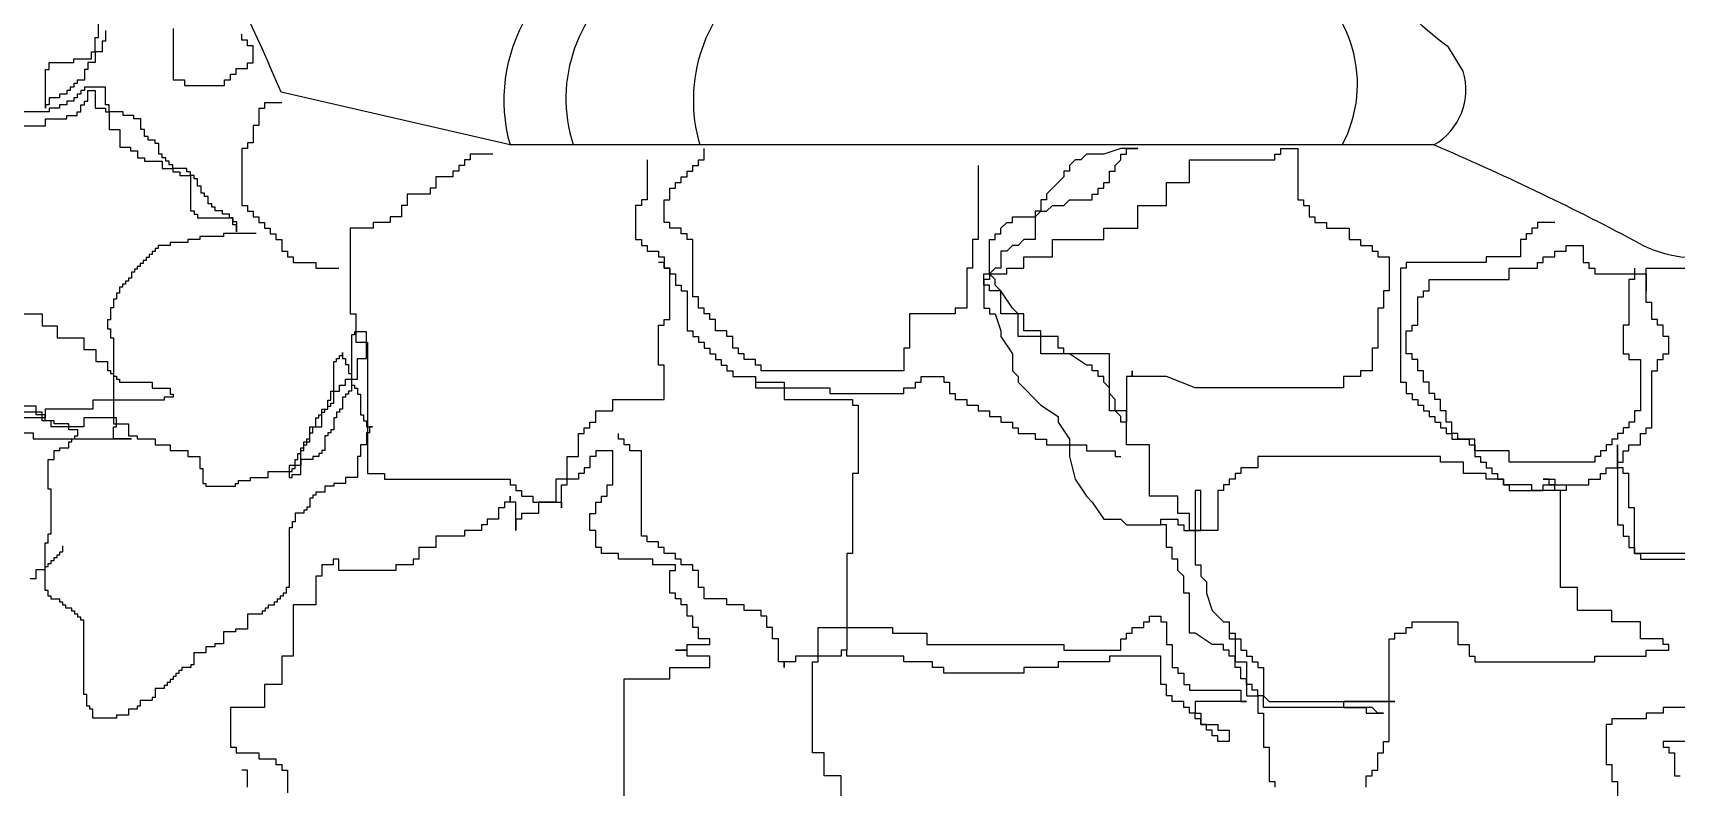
# Model space of a CAD drawing. Extents: x 493 to 4504, y 3788 to 7712.
# Drawn here: x 3644.2 to 3758.8, y 6305.2 to 6357.9 of the extents above; entities that cross this region are included whole.
import ezdxf

# ---------------------------------------------------------------- set-up
doc = ezdxf.new("R2010")
doc.units = 0
doc.header["$MEASUREMENT"] = 0
for name, color, linetype in [('3', 3, 'CONTINUOUS'), ('4', 4, 'CONTINUOUS'), ('7', 7, 'CONTINUOUS')]:
    doc.layers.add(name, color=color, linetype=linetype)

# ---------------------------------------------------------------- blocks, each defined once
blk = doc.blocks.new('FH12E021')
at = {"layer": '3'}
for points in [[(39.441, 118.399), (44.787, 118.399), (44.787, 118.81), (46.021, 118.81), (46.021, 119.016), (46.638, 119.016), (46.638, 119.221), (46.843, 119.221), (46.843, 119.632), (47.049, 119.632), (47.049, 119.838), (47.255, 119.838), (47.255, 120.454), (47.666, 120.454), (47.666, 119.427), (48.283, 119.427), (48.283, 119.221), (48.488, 119.221), (48.488, 118.194), (49.105, 118.194), (49.105, 117.166), (49.722, 117.166), (49.722, 116.961), (50.133, 116.961), (50.133, 116.55), (50.544, 116.55), (50.544, 116.344), (51.573, 116.344), (51.573, 115.933), (52.189, 115.933), (52.189, 115.728), (52.601, 115.728), (52.601, 115.522), (53.217, 115.522), (53.217, 113.467), (53.423, 113.467), (53.423, 113.262), (53.629, 113.262), (53.629, 113.056), (55.685, 113.056), (55.685, 112.851), (55.89, 112.851), (55.89, 112.234), (55.89, 112.645), (55.685, 112.645), (55.685, 113.056), (55.479, 113.056), (55.479, 113.262), (55.068, 113.262), (55.068, 113.467), (54.657, 113.467), (54.657, 113.673), (54.451, 113.673), (54.451, 113.878), (54.246, 113.878), (54.246, 114.289), (54.04, 114.289), (54.04, 114.495), (53.834, 114.495), (53.834, 114.906), (53.629, 114.906), (53.629, 115.317), (53.423, 115.317), (53.423, 115.522), (53.217, 115.522), (53.217, 115.728), (53.012, 115.728), (53.012, 115.933), (52.189, 115.933), (52.189, 116.139), (51.984, 116.139), (51.984, 116.344), (51.778, 116.344), (51.778, 116.55), (51.573, 116.55), (51.573, 116.755), (51.367, 116.755), (51.367, 117.372), (51.161, 117.372), (51.161, 117.577), (50.75, 117.577), (50.75, 117.783), (50.544, 117.783), (50.544, 118.194), (50.339, 118.194), (50.339, 118.81), (49.928, 118.81), (49.928, 119.016), (49.311, 119.016), (49.311, 119.221), (48.488, 119.221), (48.488, 119.632), (48.283, 119.632), (48.283, 120.659), (47.049, 120.659), (47.049, 120.454), (46.843, 120.454), (46.843, 120.249), (46.638, 120.249), (46.638, 120.043), (46.432, 120.043), (46.432, 119.838), (46.021, 119.838), (46.021, 119.632), (45.61, 119.632), (45.61, 119.427), (44.993, 119.427), (44.993, 119.221), (42.114, 119.221)], [(48.283, 123.947), (48.283, 123.331), (48.077, 123.331), (48.077, 122.714), (47.666, 122.714), (47.666, 122.098), (47.255, 122.098), (47.255, 121.687), (47.049, 121.687), (47.049, 121.07), (46.638, 121.07), (46.638, 120.865), (46.432, 120.865), (46.432, 120.659), (46.227, 120.659), (46.227, 120.454), (46.021, 120.454), (46.021, 120.249), (45.61, 120.249), (45.61, 120.043), (44.993, 120.043), (44.993, 119.632), (44.787, 119.632), (44.787, 119.427), (44.787, 121.687), (44.993, 121.687), (44.993, 122.098), (46.432, 122.098), (46.432, 122.303), (47.46, 122.303), (47.46, 122.714), (47.666, 122.714), (47.666, 123.536), (47.871, 123.536), (47.871, 127.646)], [(52.214, 124.059), (52.214, 121.075), (52.878, 121.075), (52.878, 120.743), (55.201, 120.743), (55.201, 121.075), (55.533, 121.075), (55.533, 121.406), (55.864, 121.406), (55.864, 121.738), (56.528, 121.738), (56.528, 122.07), (56.86, 122.07), (56.86, 123.064), (56.528, 123.064), (56.528, 123.396), (56.196, 123.396), (56.196, 123.728)], [(58.519, 119.748), (57.524, 119.748), (57.524, 119.417), (57.192, 119.417), (57.192, 118.422), (56.86, 118.422), (56.86, 117.427), (56.528, 117.427), (56.528, 117.095), (56.196, 117.095), (56.196, 113.779), (56.528, 113.779), (56.528, 113.447), (56.86, 113.447), (56.86, 113.116), (57.192, 113.116), (57.192, 112.784), (57.524, 112.784), (57.524, 112.452), (57.855, 112.452), (57.855, 112.121), (58.187, 112.121), (58.187, 111.789), (58.519, 111.789), (58.519, 111.126), (58.851, 111.126), (58.851, 110.794), (59.183, 110.794), (59.183, 110.463), (60.51, 110.463), (60.51, 110.131), (61.837, 110.131)], [(70.797, 116.764), (69.47, 116.764), (69.47, 116.432), (69.138, 116.432), (69.138, 116.1), (68.806, 116.1), (68.806, 115.769), (68.474, 115.769), (68.474, 115.437), (67.479, 115.437), (67.479, 114.774), (67.147, 114.774), (67.147, 114.442), (65.819, 114.442), (65.819, 113.779), (65.488, 113.779), (65.488, 113.116), (64.824, 113.116), (64.824, 112.784), (63.828, 112.784), (63.828, 112.452), (62.501, 112.452), (62.501, 107.478), (62.833, 107.478), (62.833, 105.82), (63.497, 105.82), (63.497, 98.192), (64.492, 98.192), (64.492, 97.861), (71.792, 97.861), (71.792, 97.529), (72.124, 97.529), (72.124, 97.197), (72.456, 97.197), (72.456, 96.866), (73.12, 96.866), (73.12, 96.534), (74.779, 96.534), (74.779, 96.202), (74.779, 97.529), (75.111, 97.529), (75.111, 99.187), (75.774, 99.187), (75.774, 100.514), (76.106, 100.514), (76.106, 100.845), (76.438, 100.845), (76.438, 101.177), (76.77, 101.177), (76.77, 101.84), (77.765, 101.84), (77.765, 102.503), (80.752, 102.503), (80.752, 104.493), (80.42, 104.493), (80.42, 106.815), (80.752, 106.815), (80.752, 107.146), (81.084, 107.146), (81.084, 110.131), (80.752, 110.131), (80.752, 110.463), (80.42, 110.463)], [(99.003, 116.1), (99.003, 111.789), (98.671, 111.789), (98.671, 110.131), (98.339, 110.131), (98.339, 107.81), (97.675, 107.81), (97.675, 107.478), (95.021, 107.478), (95.021, 105.488), (94.689, 105.488), (94.689, 104.162), (86.393, 104.162), (86.393, 104.493), (86.061, 104.493), (86.061, 104.825), (85.398, 104.825), (85.398, 105.156), (85.066, 105.156), (85.066, 105.488), (84.734, 105.488), (84.734, 106.151), (84.402, 106.151), (84.402, 106.483), (83.738, 106.483), (83.738, 107.146), (83.407, 107.146), (83.407, 107.478), (83.075, 107.478), (83.075, 107.81), (82.743, 107.81), (82.743, 108.473), (82.411, 108.473), (82.411, 111.789), (82.079, 111.789), (82.079, 112.121), (81.747, 112.121), (81.747, 112.452), (81.084, 112.452), (81.084, 112.784), (80.752, 112.784), (80.752, 114.11), (81.084, 114.11), (81.084, 114.774), (81.416, 114.774), (81.416, 115.105), (81.747, 115.105), (81.747, 115.437), (82.079, 115.437), (82.079, 115.769), (82.411, 115.769), (82.411, 116.1), (82.743, 116.1), (82.743, 116.432), (83.075, 116.432), (83.075, 117.095)], [(132.518, 112.784), (131.522, 112.784), (131.522, 112.452), (131.19, 112.452), (131.19, 112.121), (130.859, 112.121), (130.859, 111.789), (130.527, 111.789), (130.527, 110.794), (128.536, 110.794), (128.536, 110.463), (123.89, 110.463), (123.89, 110.131), (123.558, 110.131), (123.558, 103.498), (123.89, 103.498), (123.89, 102.835), (124.222, 102.835), (124.222, 102.503), (124.554, 102.503), (124.554, 102.172), (124.886, 102.172), (124.886, 101.84), (125.217, 101.84), (125.217, 101.509), (125.549, 101.509), (125.549, 101.177), (125.881, 101.177), (125.881, 100.845), (126.213, 100.845), (126.213, 100.514), (126.545, 100.514), (126.545, 100.182), (127.54, 100.182), (127.54, 99.85), (127.872, 99.85), (127.872, 99.187), (128.204, 99.187), (128.204, 98.855), (128.536, 98.855), (128.536, 98.524), (128.868, 98.524), (128.868, 98.192), (129.199, 98.192), (129.199, 97.861), (129.531, 97.861), (129.531, 97.529), (129.863, 97.529), (129.863, 97.197), (131.854, 97.197), (131.854, 97.529), (134.509, 97.529), (134.509, 97.861), (135.172, 97.861), (135.172, 98.192), (135.504, 98.192), (135.504, 98.524), (136.168, 98.524), (136.168, 98.855), (136.5, 98.855), (136.5, 99.519), (136.832, 99.519), (136.832, 99.85), (137.495, 99.85), (137.495, 100.514), (137.827, 100.514), (137.827, 100.845), (138.159, 100.845), (138.159, 104.162), (138.491, 104.162), (138.491, 104.825), (138.823, 104.825), (138.823, 105.156), (139.154, 105.156), (139.154, 106.151), (138.823, 106.151), (138.823, 106.815), (138.491, 106.815), (138.491, 107.146), (138.159, 107.146), (138.159, 108.141), (137.827, 108.141), (137.827, 110.131), (140.15, 110.131)], [(142.141, 93.549), (137.163, 93.549), (137.163, 96.202), (136.832, 96.202), (136.832, 98.192), (136.5, 98.192), (136.5, 98.524), (136.168, 98.524), (136.168, 99.85), (136.168, 95.208), (136.5, 95.208), (136.5, 94.544), (136.832, 94.544), (136.832, 93.881), (137.163, 93.881), (137.163, 93.549), (137.495, 93.549), (137.495, 93.218), (143.468, 93.218)], [(140.482, 82.606), (138.823, 82.606), (138.823, 82.274), (139.154, 82.274), (139.154, 81.942), (139.486, 81.942), (139.486, 80.616), (139.818, 80.616)], [(140.15, 84.595), (138.823, 84.595), (138.823, 84.264), (137.827, 84.264), (137.827, 83.932), (135.836, 83.932), (135.836, 83.601), (135.504, 83.601), (135.504, 81.279), (135.836, 81.279), (135.836, 80.284), (136.168, 80.284), (136.168, 77.3)], [(121.567, 79.953), (121.567, 80.616), (121.899, 80.616), (121.899, 80.947), (122.231, 80.947), (122.231, 81.942), (122.563, 81.942), (122.563, 82.606), (122.895, 82.606), (122.895, 88.575), (123.226, 88.575), (123.226, 88.907), (123.89, 88.907), (123.89, 89.238), (124.222, 89.238), (124.222, 89.57), (126.877, 89.57), (126.877, 88.243), (127.54, 88.243), (127.54, 87.58), (127.872, 87.58), (127.872, 87.248), (134.841, 87.248), (134.841, 87.58), (137.827, 87.58), (137.827, 87.912), (139.154, 87.912), (139.154, 88.243), (138.823, 88.243), (138.823, 88.575), (137.495, 88.575), (137.495, 89.57), (135.836, 89.57), (135.836, 90.233), (133.845, 90.233), (133.845, 91.56), (132.85, 91.56), (132.85, 97.197), (132.518, 97.197), (132.518, 97.529), (132.186, 97.529), (132.186, 97.861), (131.854, 97.861), (132.518, 97.861), (132.518, 97.529), (133.181, 97.529), (133.181, 97.197), (131.19, 97.197), (131.19, 97.529), (129.531, 97.529), (129.531, 97.861), (128.536, 97.861), (128.536, 98.192), (127.208, 98.192), (127.208, 98.855), (125.881, 98.855), (125.881, 99.187), (115.263, 99.187), (115.263, 98.524), (114.267, 98.524), (114.267, 98.192), (113.935, 98.192), (113.935, 97.861), (113.603, 97.861), (113.603, 97.529), (113.272, 97.529), (113.272, 97.197), (112.94, 97.197), (112.94, 94.876), (111.281, 94.876), (111.281, 95.871), (110.617, 95.871), (110.617, 96.866), (108.958, 96.866), (108.958, 99.85), (107.63, 99.85), (107.63, 101.84), (106.635, 101.84), (106.635, 105.156), (102.653, 105.156), (102.653, 106.483), (101.657, 106.483), (101.657, 107.478), (100.33, 107.478), (100.33, 108.804), (99.666, 108.804), (99.666, 109.136), (99.335, 109.136), (99.335, 109.799), (100.662, 109.799), (100.662, 110.131), (101.657, 110.131), (101.657, 110.794), (103.317, 110.794), (103.317, 111.789), (106.303, 111.789), (106.303, 112.452), (108.294, 112.452), (108.294, 113.779), (109.953, 113.779), (109.953, 115.105), (111.281, 115.105), (111.281, 116.432), (116.258, 116.432), (116.258, 116.764), (116.59, 116.764), (116.59, 117.095), (117.585, 117.095), (117.585, 114.11), (117.917, 114.11), (117.917, 113.779), (118.249, 113.779), (118.249, 113.116), (118.581, 113.116), (118.581, 112.784), (119.244, 112.784), (119.244, 112.452), (120.572, 112.452), (120.572, 111.789), (121.235, 111.789), (121.235, 111.457), (121.899, 111.457), (121.899, 111.126), (122.231, 111.126), (122.231, 110.794), (122.895, 110.794), (122.895, 108.804), (122.563, 108.804), (122.563, 107.81), (122.231, 107.81), (122.231, 105.488), (121.899, 105.488), (121.899, 104.162), (121.235, 104.162), (121.235, 103.83), (120.24, 103.83), (120.24, 103.167), (111.612, 103.167), (109.953, 103.83), (107.962, 103.83), (107.962, 104.162), (107.962, 103.83), (107.63, 103.83), (107.63, 101.177), (107.299, 101.177), (107.299, 101.509), (106.967, 101.84), (106.967, 102.503), (106.635, 102.835), (106.635, 103.167), (106.303, 103.498), (106.303, 103.83), (105.971, 103.83), (105.971, 104.162), (105.639, 104.162), (105.639, 104.493), (105.308, 104.493), (104.312, 105.156), (103.98, 105.156), (103.98, 105.488), (103.648, 105.488), (103.648, 106.151), (101.326, 106.151), (101.326, 107.478), (100.994, 107.81), (100.33, 108.804), (99.998, 109.136), (99.998, 109.468), (99.666, 109.799), (99.666, 111.789), (99.998, 111.789), (99.998, 112.121), (100.33, 112.121), (100.33, 112.452), (100.662, 112.784), (100.994, 112.784), (100.994, 113.116), (102.321, 113.116), (102.653, 113.447), (102.985, 113.447), (103.317, 113.779), (103.98, 113.779), (104.312, 114.11), (105.639, 114.11), (105.639, 114.442), (105.971, 114.442), (105.971, 114.774), (106.303, 114.774), (106.303, 115.105), (106.635, 115.105), (106.635, 115.769), (106.967, 115.769), (106.967, 116.1), (107.299, 116.432), (107.299, 116.764), (107.63, 116.764), (107.63, 117.095), (108.294, 117.095), (107.299, 117.095), (106.303, 116.764), (105.308, 116.764), (104.976, 116.432), (104.644, 116.432), (104.312, 116.1), (104.312, 115.769), (103.98, 115.769), (103.98, 115.437), (103.648, 115.105), (102.985, 114.442), (102.985, 114.11), (102.653, 114.11), (102.653, 113.447), (102.321, 113.447), (102.321, 111.789), (101.657, 111.789), (101.326, 111.457), (100.994, 111.457), (100.662, 111.126), (100.33, 111.126), (100.33, 110.131), (99.998, 110.131), (99.666, 109.799), (99.666, 109.468), (99.335, 109.468), (99.335, 107.81), (99.666, 107.81), (99.666, 107.478), (99.998, 107.478), (100.33, 106.483), (100.33, 106.151), (100.994, 105.156), (100.994, 104.162), (101.326, 103.83), (101.326, 103.498), (102.653, 102.172), (103.648, 101.509), (103.648, 101.177), (104.312, 100.182), (104.312, 99.187), (104.644, 97.861), (105.308, 96.866), (105.639, 96.534), (106.303, 95.539), (107.299, 95.539), (107.63, 95.208), (109.621, 95.208), (109.621, 95.539), (110.617, 95.539), (110.617, 95.208), (110.949, 95.208), (110.949, 94.876), (111.944, 94.876), (111.944, 97.197), (111.612, 97.197), (111.612, 94.544)], [(79.756, 116.432), (79.756, 114.11), (79.425, 114.11), (79.425, 113.779), (79.093, 113.779), (79.093, 111.789), (79.425, 111.789), (79.425, 111.457), (79.756, 111.457), (79.756, 111.126), (80.42, 111.126), (80.42, 110.794), (80.752, 110.794), (80.752, 110.131), (81.084, 110.131), (81.084, 109.799), (81.416, 109.799), (81.416, 109.136), (81.747, 109.136), (81.747, 108.804), (82.079, 108.804), (82.079, 106.483), (82.411, 106.483), (82.411, 106.151), (82.743, 106.151), (82.743, 105.82), (83.075, 105.82), (83.075, 105.488), (83.407, 105.488), (83.407, 105.156), (83.738, 105.156), (83.738, 104.825), (84.07, 104.825), (84.07, 104.493), (84.402, 104.493), (84.402, 104.162), (84.734, 104.162), (84.734, 103.83), (86.061, 103.83), (86.061, 103.498), (87.72, 103.498), (87.72, 103.167), (90.375, 103.167), (90.375, 102.835), (94.689, 102.835), (94.689, 103.167), (95.353, 103.167), (95.353, 103.498), (95.684, 103.498), (95.684, 103.83), (97.012, 103.83), (97.012, 103.498), (97.344, 103.498), (97.344, 102.835), (97.675, 102.835), (97.675, 102.503), (98.339, 102.503), (98.339, 102.172), (99.003, 102.172), (99.003, 101.84), (99.666, 101.84), (99.666, 101.509), (100.33, 101.509), (100.33, 101.177), (100.994, 101.177), (100.994, 100.845), (101.326, 100.845), (101.326, 100.514), (102.321, 100.514), (102.321, 100.182), (102.985, 100.182), (102.985, 99.85), (105.308, 99.85), (105.308, 99.519), (106.967, 99.519), (106.967, 99.187), (107.299, 99.187)], [(57.044, 112.139), (55.141, 112.139), (55.141, 111.966), (53.758, 111.966), (53.758, 111.793), (53.066, 111.793), (53.066, 111.62), (52.028, 111.62), (52.028, 111.447), (51.337, 111.447), (51.337, 111.274), (51.164, 111.274), (51.164, 111.102), (50.991, 111.102), (50.991, 110.929), (50.818, 110.929), (50.818, 110.756), (50.645, 110.756), (50.645, 110.583), (50.472, 110.583), (50.472, 110.41), (50.299, 110.41), (50.299, 110.237), (50.126, 110.237), (50.126, 110.064), (49.953, 110.064), (49.953, 109.892), (49.78, 109.892), (49.78, 109.546), (49.607, 109.546), (49.607, 109.373), (49.434, 109.373), (49.434, 109.2), (49.261, 109.2), (49.261, 109.027), (49.088, 109.027), (49.088, 108.682), (48.915, 108.682), (48.915, 108.336), (48.742, 108.336), (48.742, 107.818), (48.57, 107.818), (48.57, 107.126), (48.397, 107.126), (48.397, 106.608), (48.57, 106.608), (48.57, 106.089), (48.742, 106.089), (48.742, 101.077), (49.607, 101.077), (49.607, 100.386), (50.126, 100.386), (50.126, 100.213), (51.164, 100.213), (51.164, 99.867), (52.028, 99.867), (52.028, 99.521), (53.066, 99.521), (53.066, 99.176), (53.758, 99.176), (53.758, 98.484), (53.931, 98.484), (53.931, 97.62), (54.104, 97.62), (54.104, 97.447), (55.833, 97.447), (55.833, 97.62), (56.006, 97.62), (56.006, 97.793), (56.698, 97.793), (56.698, 97.966), (57.735, 97.966), (57.735, 98.312), (59.119, 98.312), (59.119, 98.484), (59.292, 98.484), (59.292, 99.003), (59.465, 99.003), (59.465, 99.349), (59.638, 99.349), (59.638, 99.694), (59.811, 99.694), (59.811, 99.867), (59.984, 99.867), (59.984, 100.213), (60.157, 100.213), (60.157, 100.558), (60.33, 100.558), (60.33, 100.904), (60.503, 100.904), (60.503, 101.423), (60.675, 101.423), (60.675, 101.596), (60.848, 101.596), (60.848, 101.768), (61.021, 101.768), (61.021, 101.941), (61.194, 101.941), (61.194, 102.114), (61.367, 102.114), (61.367, 102.287), (61.54, 102.287), (61.54, 104.707), (61.713, 104.707), (61.713, 104.879), (61.886, 104.879), (61.886, 105.052), (62.059, 105.052), (62.059, 105.225), (62.059, 104.879), (62.232, 104.879), (62.232, 104.534), (62.405, 104.534), (62.405, 104.015), (62.578, 104.015), (62.578, 102.978), (62.405, 102.978), (62.405, 102.805), (62.232, 102.805), (62.232, 102.633), (62.059, 102.633), (62.059, 101.941), (61.886, 101.941), (61.886, 101.768), (61.713, 101.768), (61.713, 101.423), (61.54, 101.423), (61.54, 100.731), (61.367, 100.731), (61.367, 100.558), (61.194, 100.558), (61.194, 100.386), (61.021, 100.386), (61.021, 99.521), (60.848, 99.521), (60.848, 99.349), (60.675, 99.349), (60.675, 99.176), (60.33, 99.176), (60.33, 99.003), (59.638, 99.003), (59.638, 98.657), (58.946, 98.657), (58.946, 97.966), (59.119, 97.966), (59.119, 98.139), (59.638, 98.139), (59.638, 99.521), (59.811, 99.521), (59.811, 100.04), (60.157, 100.04), (60.157, 100.904), (60.848, 100.904), (60.848, 101.941), (61.194, 101.941), (61.194, 102.46), (61.367, 102.46), (61.367, 102.978), (61.886, 102.978), (61.886, 103.324), (62.232, 103.324), (62.232, 103.67), (62.924, 103.67), (62.924, 104.879), (63.443, 104.879), (63.443, 106.435), (62.751, 106.435), (62.751, 106.262), (62.578, 106.262), (62.578, 103.324), (62.751, 103.324), (62.751, 103.151), (62.924, 103.151), (62.924, 102.805), (63.097, 102.805), (63.097, 101.596), (63.27, 101.596), (63.27, 101.25), (63.443, 101.25), (63.443, 100.904), (63.788, 100.904), (63.615, 100.904), (63.615, 100.558), (63.443, 100.558), (63.443, 99.867), (63.097, 99.867), (63.097, 99.176), (62.924, 99.176), (62.924, 97.966), (62.232, 97.966), (62.232, 97.62), (61.54, 97.62), (61.54, 97.447), (61.021, 97.447), (61.021, 97.102), (60.503, 97.102), (60.503, 96.929), (60.33, 96.929), (60.33, 96.756), (60.157, 96.756), (60.157, 96.238), (59.984, 96.238), (59.984, 96.065), (59.811, 96.065), (59.811, 95.892), (59.292, 95.892), (59.292, 95.373), (59.119, 95.373), (59.119, 95.028), (58.946, 95.028), (58.946, 91.571), (58.773, 91.571), (58.773, 91.225), (58.6, 91.225), (58.6, 91.052), (58.427, 91.052), (58.427, 90.88), (58.254, 90.88), (58.254, 90.707), (58.081, 90.707), (58.081, 90.534), (57.735, 90.534), (57.735, 90.361), (57.563, 90.361), (57.563, 90.188), (57.39, 90.188), (57.39, 90.015), (56.525, 90.015), (56.525, 89.151), (55.833, 89.151), (55.833, 88.978), (55.141, 88.978), (55.141, 88.287), (54.623, 88.287), (54.623, 88.114), (54.104, 88.114), (54.104, 87.769), (53.412, 87.769), (53.412, 87.077), (53.239, 87.077), (53.239, 86.904), (52.72, 86.904), (52.72, 86.732), (52.547, 86.732), (52.547, 86.559), (52.374, 86.559), (52.374, 86.386), (52.201, 86.386), (52.201, 86.213), (52.028, 86.213), (52.028, 86.04), (51.855, 86.04), (51.855, 85.867), (51.682, 85.867), (51.682, 85.695), (51.164, 85.695), (51.164, 85.176), (50.991, 85.176), (50.991, 85.003), (50.299, 85.003), (50.299, 84.658), (50.126, 84.658), (50.126, 84.485), (49.607, 84.485), (49.607, 84.139), (48.915, 84.139), (48.915, 83.966), (47.532, 83.966), (47.532, 84.485), (47.359, 84.485), (47.359, 84.658), (47.186, 84.658), (47.186, 85.349), (47.013, 85.349), (47.013, 89.67), (46.84, 89.67), (46.84, 89.843), (46.667, 89.843), (46.667, 90.015), (46.494, 90.015), (46.494, 90.188), (46.321, 90.188), (46.321, 90.361), (45.975, 90.361), (45.975, 90.534), (45.802, 90.534), (45.802, 90.707), (45.63, 90.707), (45.63, 90.88), (45.111, 90.88), (45.111, 91.052), (44.938, 91.052), (44.938, 91.398), (44.765, 91.398), (44.765, 94.164), (44.938, 94.164), (44.938, 94.682), (45.111, 94.682), (45.111, 97.275), (44.938, 97.275), (44.938, 99.003), (45.284, 99.003), (45.284, 99.521), (45.63, 99.521), (45.63, 99.694), (46.148, 99.694), (46.148, 100.04), (46.321, 100.04), (46.321, 100.213), (46.494, 100.213), (46.494, 100.386), (46.667, 100.386), (46.667, 100.731), (46.148, 100.731), (46.148, 100.904), (45.111, 100.904), (45.111, 101.25), (44.592, 101.25), (44.592, 101.768), (43.554, 101.768)], [(41.998, 107.472), (44.592, 107.472), (44.592, 106.781), (45.457, 106.781), (45.457, 106.089), (47.013, 106.089), (47.013, 105.398), (47.705, 105.398), (47.705, 104.707), (48.397, 104.707), (48.397, 104.188), (48.57, 104.188), (48.57, 104.015), (48.742, 104.015), (48.742, 103.842), (48.915, 103.842), (48.915, 103.67), (49.088, 103.67), (49.088, 103.497), (50.991, 103.497), (50.991, 103.151), (52.028, 103.151), (52.028, 102.805), (52.201, 102.805), (52.201, 102.633), (51.682, 102.633), (51.682, 102.46), (47.532, 102.46), (47.532, 101.941), (44.765, 101.941), (44.765, 101.423), (43.208, 101.423)], [(43.035, 100.558), (44.073, 100.558), (44.073, 100.213), (49.78, 100.213), (48.742, 100.213), (48.742, 100.904), (48.915, 100.904), (48.915, 101.423), (47.013, 101.423), (47.013, 100.904), (46.148, 100.904), (46.148, 101.077), (45.284, 101.077), (45.284, 101.25), (44.765, 101.25), (44.765, 101.596), (44.246, 101.596), (44.246, 102.114), (43.554, 102.114)], [(43.9, 92.089), (44.246, 92.089), (44.246, 92.608), (44.765, 92.608), (44.765, 92.781), (44.938, 92.781), (44.938, 92.954), (45.111, 92.954), (45.111, 93.127), (45.284, 93.127), (45.284, 93.299), (45.457, 93.299), (45.457, 93.472), (45.63, 93.472), (45.63, 93.645), (45.802, 93.645), (45.802, 93.991)], [(137.163, 110.131), (137.163, 109.468), (136.832, 109.468), (136.832, 106.815), (136.5, 106.815), (136.5, 105.156), (136.832, 105.156), (136.832, 104.825), (137.495, 104.825), (137.495, 101.84), (137.163, 101.84), (137.163, 101.177), (136.832, 101.177), (136.832, 100.845), (136.5, 100.845), (136.5, 100.514), (136.168, 100.514), (136.168, 100.182), (135.836, 100.182), (135.836, 99.85), (135.504, 99.85), (135.504, 99.519), (135.172, 99.519), (135.172, 99.187), (134.841, 99.187), (134.841, 98.855), (129.863, 98.855), (129.863, 99.519), (127.872, 99.519), (127.872, 100.182), (126.877, 100.182), (126.877, 100.514), (126.545, 100.514), (126.545, 101.177), (126.213, 101.177), (126.213, 101.84), (125.881, 101.84), (125.881, 102.503), (125.549, 102.503), (125.549, 102.835), (125.217, 102.835), (125.217, 103.498), (124.886, 103.498), (124.886, 104.162), (124.554, 104.162), (124.554, 104.825), (124.222, 104.825), (124.222, 105.156), (123.89, 105.156), (123.89, 106.483), (124.222, 106.483), (124.222, 106.815), (124.554, 106.815), (124.554, 108.473), (124.886, 108.473), (124.886, 108.804), (125.217, 108.804), (125.217, 109.468), (129.863, 109.468), (129.863, 110.131), (131.522, 110.131), (131.522, 110.463), (131.854, 110.463), (131.854, 110.794), (132.518, 110.794), (132.518, 111.126), (133.181, 111.126), (133.181, 111.457), (134.177, 111.457), (134.177, 110.463), (134.509, 110.463), (134.509, 110.131), (134.841, 110.131), (134.841, 109.799), (137.827, 109.799), (137.827, 108.804)], [(86.061, 103.498), (86.061, 103.167), (87.72, 103.167), (87.72, 102.503), (91.702, 102.503), (91.702, 102.172), (92.034, 102.172), (92.034, 98.192), (91.702, 98.192), (91.702, 93.549), (91.371, 93.549), (91.371, 87.912), (91.039, 87.912), (91.039, 87.58), (88.384, 87.58), (88.384, 87.248), (87.72, 87.248), (87.72, 86.917), (87.72, 87.248), (87.389, 87.248), (87.389, 88.575), (87.057, 88.575), (87.057, 89.238), (86.725, 89.238), (86.725, 89.901), (86.393, 89.901), (86.393, 90.233), (85.398, 90.233), (85.398, 90.565), (84.402, 90.565), (84.402, 90.896), (83.075, 90.896), (83.075, 91.56), (82.743, 91.56), (82.743, 92.555), (82.411, 92.555), (82.411, 92.886), (81.747, 92.886), (81.747, 93.218), (81.416, 93.218), (81.416, 93.549), (80.752, 93.549), (80.752, 93.881), (80.42, 93.881), (80.42, 94.213), (79.756, 94.213), (79.756, 94.544), (79.425, 94.544), (79.425, 99.519), (78.761, 99.519), (78.761, 99.85), (78.429, 99.85), (78.429, 100.182), (78.097, 100.182), (78.097, 100.514)], [(78.429, 79.289), (78.429, 86.254), (81.084, 86.254), (81.084, 86.917), (83.407, 86.917), (83.407, 87.58), (82.079, 87.58), (82.079, 87.912), (81.416, 87.912), (82.079, 87.912), (82.079, 88.243), (83.407, 88.243), (83.407, 88.575), (82.743, 88.575), (82.743, 89.238), (82.411, 89.238), (82.411, 89.901), (82.079, 89.901), (82.079, 90.565), (81.747, 90.565), (81.747, 90.896), (81.416, 90.896), (81.416, 91.228), (81.084, 91.228), (81.084, 92.555), (81.416, 92.555), (81.416, 92.886), (80.088, 92.886), (80.088, 93.218), (78.097, 93.218), (78.097, 93.549), (77.102, 93.549), (77.102, 93.881), (76.77, 93.881), (76.77, 94.876), (76.438, 94.876), (76.438, 95.871), (76.77, 95.871), (76.77, 96.534), (77.102, 96.534), (77.102, 96.866), (77.434, 96.866), (77.434, 97.529), (77.765, 97.529), (77.765, 99.519), (76.77, 99.519), (76.77, 99.187), (76.438, 99.187), (76.438, 98.524), (76.106, 98.524), (76.106, 98.192), (75.774, 98.192), (75.774, 97.861), (74.447, 97.861), (74.447, 96.534), (73.452, 96.534), (73.452, 95.871), (72.456, 95.871), (72.456, 95.539), (72.124, 95.539), (72.124, 94.876), (72.124, 96.534), (71.792, 96.534), (71.792, 96.866), (71.792, 96.534), (71.461, 96.534), (71.461, 96.202), (71.129, 96.202), (71.129, 95.539), (70.465, 95.539), (70.465, 95.208), (70.133, 95.208), (70.133, 94.876), (69.138, 94.876), (69.138, 94.544), (67.479, 94.544), (67.479, 93.881), (66.483, 93.881), (66.483, 93.218), (66.151, 93.218), (66.151, 92.886), (65.156, 92.886), (65.156, 92.555), (61.837, 92.555), (61.837, 93.218), (61.506, 93.218), (61.506, 92.886), (60.842, 92.886), (60.842, 92.223), (60.51, 92.223), (60.51, 90.565), (59.183, 90.565), (59.183, 87.58), (58.519, 87.58), (58.519, 85.922), (57.524, 85.922), (57.524, 84.595), (55.533, 84.595), (55.533, 82.274), (55.864, 82.274), (55.864, 81.942), (57.192, 81.942), (57.192, 81.611), (58.187, 81.611), (58.187, 81.279), (58.519, 81.279), (58.519, 80.947), (58.851, 80.947), (58.851, 79.621)], [(111.612, 94.876), (111.612, 92.886), (111.944, 92.886), (111.944, 92.223), (112.276, 91.891), (112.276, 91.228), (112.608, 90.233), (112.94, 89.901), (113.272, 89.57), (113.603, 89.57), (113.603, 88.907), (113.935, 88.907), (113.935, 88.575), (114.267, 88.575), (114.267, 87.912), (114.599, 87.912), (114.599, 87.58), (114.931, 87.58), (114.931, 87.248), (115.263, 87.248), (115.263, 86.917), (115.594, 86.917), (115.594, 85.259), (115.926, 84.927), (123.226, 84.927), (120.24, 84.927), (120.24, 84.595), (121.567, 84.595), (121.567, 84.264), (122.563, 84.264), (122.231, 84.264), (121.899, 84.595), (115.594, 84.595), (115.594, 85.259), (115.263, 85.259), (115.263, 85.59), (114.931, 85.59), (114.931, 85.922), (114.599, 85.922), (114.599, 86.254), (114.267, 86.254), (114.267, 86.917), (113.935, 86.917), (113.935, 87.58), (113.603, 87.58), (113.603, 87.912), (113.272, 87.912), (113.272, 88.243), (112.608, 88.243), (111.612, 88.907), (111.281, 88.907), (111.281, 91.228), (110.949, 91.228), (110.949, 92.223), (110.617, 92.555), (110.617, 93.218), (110.285, 93.218), (110.285, 93.881), (109.953, 93.881), (109.953, 95.208), (109.621, 95.208)], [(113.603, 88.907), (113.603, 88.575), (113.935, 88.575), (113.935, 87.248), (114.599, 87.248), (114.599, 85.259), (115.263, 85.259), (115.263, 84.264), (115.594, 84.264), (115.594, 82.274), (115.926, 82.274), (115.926, 80.284), (116.258, 80.284), (116.258, 79.953)], [(91.039, 77.963), (91.039, 80.616), (90.043, 80.616), (90.043, 81.942), (89.38, 81.942), (89.38, 87.248), (89.711, 87.248), (89.711, 89.238), (94.025, 89.238), (94.025, 88.907), (96.016, 88.907), (96.016, 88.243), (103.98, 88.243), (103.98, 87.912), (107.299, 87.912), (107.299, 88.575), (107.63, 88.575), (107.63, 88.907), (107.962, 88.907), (107.962, 89.238), (108.626, 89.238), (108.626, 89.57), (108.958, 89.57), (108.958, 89.901), (109.621, 89.901), (109.621, 89.57), (109.953, 89.57), (109.953, 88.243), (110.285, 88.243), (110.285, 86.917), (110.617, 86.917), (110.617, 86.585), (110.949, 86.585), (110.949, 85.922), (111.281, 85.922), (111.281, 85.59), (114.267, 85.59), (114.267, 84.927), (114.599, 84.927), (111.612, 84.927), (111.612, 84.264), (111.944, 84.264), (111.944, 83.601), (112.94, 83.601), (112.94, 83.269), (113.603, 83.269), (113.603, 82.606), (112.94, 82.606), (112.94, 82.937), (112.608, 82.937), (112.608, 83.269), (112.276, 83.269), (112.276, 83.601), (111.944, 83.601), (111.944, 83.932), (111.612, 83.932), (111.612, 84.264), (111.281, 84.264), (111.281, 84.595), (110.949, 84.595), (110.949, 84.927), (110.285, 84.927), (110.285, 85.259), (109.953, 85.259), (109.953, 85.922), (109.621, 85.922), (109.621, 87.58), (106.635, 87.58), (106.635, 87.248), (103.648, 87.248), (103.648, 86.917), (101.657, 86.917), (101.657, 86.585), (97.012, 86.585), (97.012, 86.917), (96.348, 86.917), (96.348, 87.248), (94.689, 87.248), (94.689, 87.58), (91.371, 87.58), (91.371, 87.912), (91.039, 87.912)], [(56.528, 79.953), (56.528, 80.947), (56.196, 80.947)]]:
    blk.add_lwpolyline(points, dxfattribs=at)
for centre, radius, start, end in [((83.757, 119.991), 8.718, 122.67719, 198.0286), ((91.657, 119.897), 9.211, 126.20567, 196.42113), ((113.525, 120.839), 7.525, 331.88247, 59.59859)]:
    blk.add_arc(centre, radius, start, end, dxfattribs=at)
at = {"layer": '4'}
for points in [[(72.777, 124.788, 0.204749), (71.792, 117.293), (58.489, 120.357, 0.047645), (48.141, 139.561, -0.064765)], [(145.222, 178.255), (149.708, 173.951, -0.210263), (159.038, 151.358, -0.024246), (157.961, 136.295, -0.122786), (152.22, 121.233, -0.017634), (146.299, 113.343, -0.374789), (137.148, 111.729, 0.020317), (125.498, 117.293, 0.346566), (127.201, 121.586), (126.349, 122.978, -0.067476), (121.897, 127.329, -0.38175), (124.588, 137.909, 0.315692), (125.665, 145.261, -0.341272), (124.768, 157.454, 0.294372), (133.739, 163.551, -0.042296), (140.557, 176.462, -0.327737), (145.222, 178.255, -3.05123)]]:
    blk.add_lwpolyline(points, format="xyb", dxfattribs=at)
at = {"layer": '7'}
blk.add_line((125.498, 117.293), (71.792, 117.293), dxfattribs=at)

msp = doc.modelspace()

# ---------------------------------------------------------------- block references
at = {"layer": '3', "ltscale": 100, "xscale": 1.2, "yscale": 1.2, "zscale": 1.2}
msp.add_blockref('FH12E021', (3591.31, 6209.29), dxfattribs=at)

doc.saveas('drawing.dxf')
